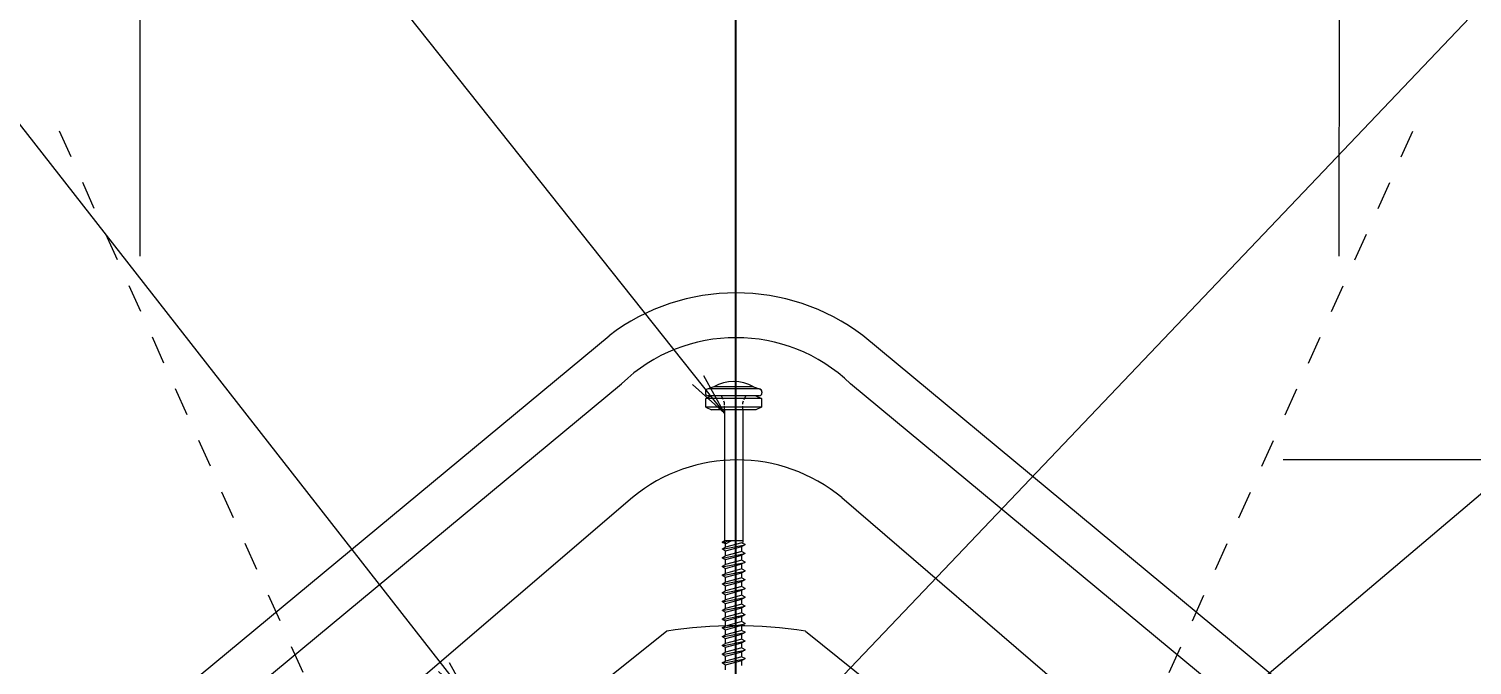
# Model space of a CAD drawing. Extents: x -1727 to 4652, y -2308 to 2357.
# Drawn here: x 2102 to 2357.1, y 680.6 to 793.1 of the extents above; entities that cross this region are included whole.
import ezdxf

# ---------------------------------------------------------------- set-up
doc = ezdxf.new("R2010")
doc.units = 0
doc.header["$LTSCALE"] = 5
doc.linetypes.add('DASHDOT', pattern=[43, 40, -1, 1, -1])
doc.linetypes.add('DOT', pattern=[2, 1, -1])
for name, color, linetype in [('0-1', 7, 'CONTINUOUS'), ('0-2', 7, 'CONTINUOUS'), ('0-3', 7, 'CONTINUOUS'), ('0-4', 7, 'CONTINUOUS'), ('0-F', 7, 'CONTINUOUS')]:
    doc.layers.add(name, color=color, linetype=linetype)

msp = doc.modelspace()

# ---------------------------------------------------------------- linework, layer by layer
at = {"layer": '0-1', "color": 4, "linetype": 'DASHDOT'}
msp.add_line((2227.0147, 246.6826), (2227.0147, 892.9735), dxfattribs=at)
at = {"layer": '0-1', "color": 4, "linetype": 'CONTINUOUS'}
for p, q in [((2223.0614, 729.8303), (2221.8894, 729.3998)), ((2230.0613, 729.8315), (2223.0614, 729.8303)), ((2230.0613, 729.8315), (2231.2335, 729.4015)), ((2221.5616, 728.93), (2221.5616, 728.7299)), ((2222.6366, 728.23), (2221.6368, 727.73)), ((2231.4867, 727.7317), (2221.6368, 727.73)), ((2221.637, 726.23), (2221.6368, 727.73)), ((2231.0616, 729.4315), (2222.0616, 729.4299)), ((2231.0618, 728.2315), (2222.0618, 728.2299)), ((2224.7097, 727.5403), (2224.4108, 728.2303)), ((2224.9618, 726.9605), (2224.837, 727.2506)), ((2228.1619, 726.9611), (2228.332, 727.3511)), ((2228.4267, 727.571), (2228.7128, 728.2311)), ((2230.4867, 728.2314), (2231.4867, 727.7317)), ((2231.4867, 727.7317), (2231.4869, 726.2317)), ((2231.5615, 728.9318), (2231.5615, 728.7317)), ((2231.4869, 726.2317), (2221.637, 726.23)), ((2221.637, 726.23), (2222.637, 725.7301)), ((2230.4871, 725.7315), (2222.637, 725.7301)), ((2224.9619, 726.5504), (2224.9618, 726.9605)), ((2224.962, 725.7305), (2224.9619, 726.3905)), ((2224.962, 725.7305), (2224.9661, 702.7304)), ((2228.162, 726.7211), (2228.1619, 726.9611)), ((2228.1621, 725.7311), (2228.162, 726.4112)), ((2228.1621, 725.7311), (2228.1663, 702.281)), ((2231.4869, 726.2317), (2230.4871, 725.7315)), ((2224.6164, 702.4003), (2225.0312, 702.6506)), ((2224.6164, 702.3103), (2225.6342, 702.5607)), ((2224.6164, 702.3103), (2224.6164, 702.4003)), ((2225.1042, 702.0206), (2224.6164, 702.3103)), ((2224.6166, 701.0905), (2228.5164, 701.8712)), ((2224.9661, 702.7304), (2225.0312, 702.6506)), ((2225.3993, 702.5607), (2225.0312, 702.6506)), ((2225.1042, 702.0206), (2226.1241, 702.5608)), ((2225.1043, 701.4704), (2225.1042, 702.3605)), ((2228.0292, 702.2509), (2225.1043, 701.4704)), ((2225.1044, 700.8104), (2228.0293, 701.5909)), ((2228.1662, 702.5612), (2225.3993, 702.5607)), ((2228.0292, 702.2509), (2228.5164, 701.9711)), ((2228.5164, 701.8712), (2228.0293, 701.5909)), ((2228.0295, 700.7011), (2228.0293, 701.5909)), ((2228.5164, 701.9711), (2228.5164, 701.8712)), ((2224.6166, 701.1904), (2225.1043, 701.4704)), ((2224.6166, 701.0905), (2224.6166, 701.1904)), ((2224.6166, 701.0905), (2225.1044, 700.8104)), ((2224.6168, 699.6403), (2225.1046, 699.9206)), ((2224.6169, 699.5404), (2224.6168, 699.6403)), ((2224.6169, 699.5404), (2228.5167, 700.3211)), ((2224.6169, 699.5404), (2225.1047, 699.2606)), ((2225.1046, 699.9206), (2225.1044, 700.8104)), ((2228.0295, 700.7011), (2225.1046, 699.9206)), ((2225.1047, 699.2606), (2228.0296, 700.0411)), ((2225.1049, 698.3705), (2225.1047, 699.2606)), ((2228.0297, 699.151), (2225.1049, 698.3705)), ((2228.0295, 700.7011), (2228.5167, 700.421)), ((2228.5167, 700.3211), (2228.0296, 700.0411)), ((2228.0297, 699.151), (2228.0296, 700.0411)), ((2228.0297, 699.151), (2228.517, 698.8712)), ((2228.5167, 700.421), (2228.5167, 700.3211)), ((2224.6171, 697.9903), (2228.517, 698.771)), ((2224.6171, 698.0905), (2225.1049, 698.3705)), ((2224.6171, 697.9903), (2224.6171, 698.0905)), ((2224.6171, 697.9903), (2225.105, 697.7105)), ((2224.6174, 696.4405), (2228.5173, 697.2212)), ((2224.6174, 696.5404), (2225.1051, 696.8204)), ((2224.6174, 696.4405), (2224.6174, 696.5404)), ((2225.105, 697.7105), (2228.0298, 698.491)), ((2225.1051, 696.8204), (2225.105, 697.7105)), ((2228.03, 697.6009), (2225.1051, 696.8204)), ((2225.1053, 696.1604), (2228.0301, 696.9409)), ((2228.517, 698.771), (2228.0298, 698.491)), ((2228.03, 697.6009), (2228.0298, 698.491)), ((2228.03, 697.6009), (2228.5173, 697.3211)), ((2228.5173, 697.2212), (2228.0301, 696.9409)), ((2228.0303, 696.0511), (2228.0301, 696.9409)), ((2228.517, 698.8712), (2228.517, 698.771)), ((2228.5173, 697.3211), (2228.5173, 697.2212)), ((2224.6174, 696.4405), (2225.1053, 696.1604)), ((2224.6177, 694.8904), (2228.5175, 695.6711)), ((2224.6177, 694.9903), (2225.1054, 695.2706)), ((2224.6177, 694.8904), (2224.6177, 694.9903)), ((2224.6177, 694.8904), (2225.1055, 694.6106)), ((2224.618, 693.3403), (2228.5178, 694.121)), ((2225.1054, 695.2706), (2225.1053, 696.1604)), ((2228.0303, 696.0511), (2225.1054, 695.2706)), ((2225.1055, 694.6106), (2228.0304, 695.3911)), ((2225.1057, 693.7205), (2225.1055, 694.6106)), ((2228.0305, 694.501), (2225.1057, 693.7205)), ((2228.0303, 696.0511), (2228.5175, 695.771)), ((2228.5175, 695.6711), (2228.0304, 695.3911)), ((2228.0305, 694.501), (2228.0304, 695.3911)), ((2228.0305, 694.501), (2228.5178, 694.2212)), ((2228.5178, 694.121), (2228.0307, 693.841)), ((2228.5175, 695.771), (2228.5175, 695.6711)), ((2228.5178, 694.2212), (2228.5178, 694.121)), ((2224.6179, 693.4405), (2225.1057, 693.7205)), ((2224.618, 693.3403), (2224.6179, 693.4405)), ((2224.618, 693.3403), (2225.1058, 693.0605)), ((2224.6182, 691.7905), (2228.5181, 692.5712)), ((2224.6182, 691.8904), (2225.106, 692.1704)), ((2224.6182, 691.7905), (2224.6182, 691.8904)), ((2224.6182, 691.7905), (2225.1061, 691.5104)), ((2225.1058, 693.0605), (2228.0307, 693.841)), ((2225.106, 692.1704), (2225.1058, 693.0605)), ((2228.0308, 692.9509), (2225.106, 692.1704)), ((2225.1061, 691.5104), (2228.0309, 692.2909)), ((2225.1062, 690.6206), (2225.1061, 691.5104)), ((2228.0311, 691.4011), (2225.1062, 690.6206)), ((2228.0308, 692.9509), (2228.0307, 693.841)), ((2228.0308, 692.9509), (2228.5181, 692.6612)), ((2228.5181, 692.5712), (2228.0309, 692.2909)), ((2228.0311, 691.4011), (2228.0309, 692.2909)), ((2228.0311, 691.4011), (2228.5183, 691.1111)), ((2228.5181, 692.6612), (2228.5181, 692.5712)), ((2224.6185, 690.2404), (2228.5184, 691.0211)), ((2224.6185, 690.3403), (2225.1062, 690.6206)), ((2224.6185, 690.2404), (2224.6185, 690.3403)), ((2224.6185, 690.2404), (2225.1063, 689.9606)), ((2224.6188, 688.6903), (2228.5186, 689.471)), ((2224.6188, 688.7905), (2225.1065, 689.0705)), ((2225.1063, 689.9606), (2228.0312, 690.7411)), ((2225.1065, 689.0705), (2225.1063, 689.9606)), ((2228.0314, 689.851), (2225.1065, 689.0705)), ((2225.1066, 688.4105), (2228.0315, 689.191)), ((2228.5184, 691.0211), (2228.0312, 690.7411)), ((2228.0314, 689.851), (2228.0312, 690.7411)), ((2228.0314, 689.851), (2228.5186, 689.561)), ((2228.5186, 689.471), (2228.0315, 689.191)), ((2228.0316, 688.3009), (2228.0315, 689.191)), ((2228.5183, 691.1111), (2228.5184, 691.0211)), ((2228.5186, 689.561), (2228.5186, 689.471)), ((2224.6188, 688.6903), (2224.6188, 688.7905)), ((2224.6188, 688.6903), (2225.1066, 688.4105)), ((2224.619, 687.1405), (2228.5189, 687.9212)), ((2224.619, 687.2404), (2225.1068, 687.5204)), ((2224.619, 687.1405), (2224.619, 687.2404)), ((2224.619, 687.1405), (2225.1069, 686.8604)), ((2224.6193, 685.5904), (2228.5192, 686.3711)), ((2225.1068, 687.5204), (2225.1066, 688.4105)), ((2228.0316, 688.3009), (2225.1068, 687.5204)), ((2225.1069, 686.8604), (2228.0318, 687.6409)), ((2225.1071, 685.9706), (2225.1069, 686.8604)), ((2228.0319, 686.7511), (2225.1071, 685.9706)), ((2228.0316, 688.3009), (2228.5189, 688.0112)), ((2228.5189, 687.9212), (2228.0318, 687.6409)), ((2228.0319, 686.7511), (2228.0318, 687.6409)), ((2228.0319, 686.7511), (2228.5192, 686.4611)), ((2228.5192, 686.3711), (2228.032, 686.0911)), ((2228.5189, 688.0112), (2228.5189, 687.9212)), ((2228.5192, 686.4611), (2228.5192, 686.3711)), ((2224.6193, 685.6903), (2225.1071, 685.9706)), ((2224.6193, 685.5904), (2224.6193, 685.6903)), ((2224.6193, 685.5904), (2225.1072, 685.3106)), ((2224.6196, 684.0403), (2228.5195, 684.821)), ((2224.6196, 684.1405), (2225.1073, 684.4205)), ((2224.6196, 684.0403), (2224.6196, 684.1405)), ((2224.6196, 684.0403), (2225.1074, 683.7605)), ((2225.1072, 685.3106), (2228.032, 686.0911)), ((2225.1073, 684.4205), (2225.1072, 685.3106)), ((2228.0322, 685.201), (2225.1073, 684.4205)), ((2225.1074, 683.7605), (2228.0323, 684.5311)), ((2225.1076, 682.8704), (2225.1074, 683.7605)), ((2228.0322, 685.201), (2228.032, 686.0911)), ((2228.0322, 685.201), (2228.5194, 684.911)), ((2228.5195, 684.821), (2228.0323, 684.5311)), ((2228.0325, 683.641), (2228.0323, 684.5311)), ((2228.5194, 684.911), (2228.5195, 684.821)), ((2224.6199, 682.4905), (2228.5197, 683.2712)), ((2224.6199, 682.5904), (2225.1076, 682.8704)), ((2224.6199, 682.4905), (2224.6199, 682.5904)), ((2224.6199, 682.4905), (2225.1077, 682.2104)), ((2224.6201, 680.9404), (2228.52, 681.7211)), ((2224.6201, 681.0403), (2225.1079, 681.3206)), ((2228.0325, 683.641), (2225.1076, 682.8704)), ((2225.1077, 682.2104), (2228.0326, 682.981)), ((2225.1079, 681.3206), (2225.1077, 682.2104)), ((2228.0327, 682.0909), (2225.1079, 681.3206)), ((2225.108, 680.6606), (2228.0329, 681.4309)), ((2228.0325, 683.641), (2228.5197, 683.3612)), ((2228.5197, 683.2712), (2228.0326, 682.981)), ((2228.0327, 682.0909), (2228.0326, 682.981)), ((2228.0327, 682.0909), (2228.52, 681.8111)), ((2228.52, 681.7211), (2228.0329, 681.4309)), ((2228.033, 680.5411), (2228.0329, 681.4309)), ((2228.5197, 683.3612), (2228.5197, 683.2712)), ((2228.52, 681.8111), (2228.52, 681.7211)), ((2224.6201, 680.9404), (2224.6201, 681.0403)), ((2224.6201, 680.9404), (2225.108, 680.6606)), ((2225.1081, 679.7705), (2225.108, 680.6606))]:
    msp.add_line(p, q, dxfattribs=at)
for centre, radius, start, end in [((2226.5626, 723.4709), 7.2555, 61.1686, 118.8521), ((2222.0617, 728.9301), 0.5001, 90.0101, 180.0101), ((2222.0617, 728.73), 0.5001, 180.0101, 270.0101), ((2231.0617, 728.9317), 0.5001, 0.0101, 90.0101), ((2231.0617, 728.7316), 0.5001, 270.0101, 360.0101)]:
    msp.add_arc(centre, radius, start, end, dxfattribs=at)
at = {"layer": '0-2', "color": 2, "linetype": 'CONTINUOUS'}
for p, q in [((2105.1475, 656.3992), (2204.5505, 738.8532)), ((2348.7315, 656.4842), (2249.4185, 738.8632)), ((2105.2495, 646.1642), (2206.7545, 730.3612)), ((2348.7315, 646.1642), (2247.2275, 730.3612)), ((2208.7125, 710.2612), (2119.4905, 633.8542)), ((2245.6935, 710.2222), (2334.4905, 633.9322)), ((2214.7305, 686.6112), (2120.2875, 610.8542)), ((2239.2505, 686.6112), (2334.1785, 610.4652))]:
    msp.add_line(p, q, dxfattribs=at)
for centre, radius, start, end in [((2226.9915, 709.3602), 37.06, 52.7582, 127.267), ((2226.9905, 709.2772), 29.224, 46.1742, 133.826), ((2227.1795, 687.8072), 29.073, 50.4447, 129.436), ((2226.9905, 608.9132), 78.659, 81.0331, 98.9669)]:
    msp.add_arc(centre, radius, start, end, dxfattribs=at)
at = {"layer": '0-3', "color": 7, "linetype": 'CONTINUOUS'}
for p, q in [((2121.662, 752.9245), (2121.6735, 879.4178)), ((2333.629, 752.9053), (2333.6405, 879.3986)), ((2323.7133, 716.9587), (2404.7849, 716.9513))]:
    msp.add_line(p, q, dxfattribs=at)
for points in [[(2224.9621, 725.1281), (2084.0514, 902.4127), (2054.0514, 902.4127)], [(2236.6072, 668.9967), (2363.7539, 802.5812), (2393.7539, 802.5812)], [(2179.9726, 674.3486), (2096.2735, 781.4674), (2046.2735, 781.4719)], [(2227.3842, 599.6851), (2397.8402, 744.0992), (2427.8402, 744.0992)], [(2219.3169, 730.2216), (2224.9621, 725.1281), (2221.274, 731.7772)], [(2174.3699, 679.4888), (2179.9726, 674.3486), (2176.3398, 681.0281)]]:
    msp.add_lwpolyline(points, dxfattribs=at)
at = {"layer": '0-4', "color": 4, "linetype": 'DASHDOT'}
msp.add_line((2226.9225, 247.9679), (2226.9225, 894.2588), dxfattribs=at)
at = {"layer": '0-F', "color": 1, "linetype": 'DOT'}
for p, q in [((2220.2452, 524.2633), (2106.0573, 778.0177)), ((2233.7842, 524.2633), (2347.9722, 778.0177))]:
    msp.add_line(p, q, dxfattribs=at)

doc.saveas('drawing.dxf')
